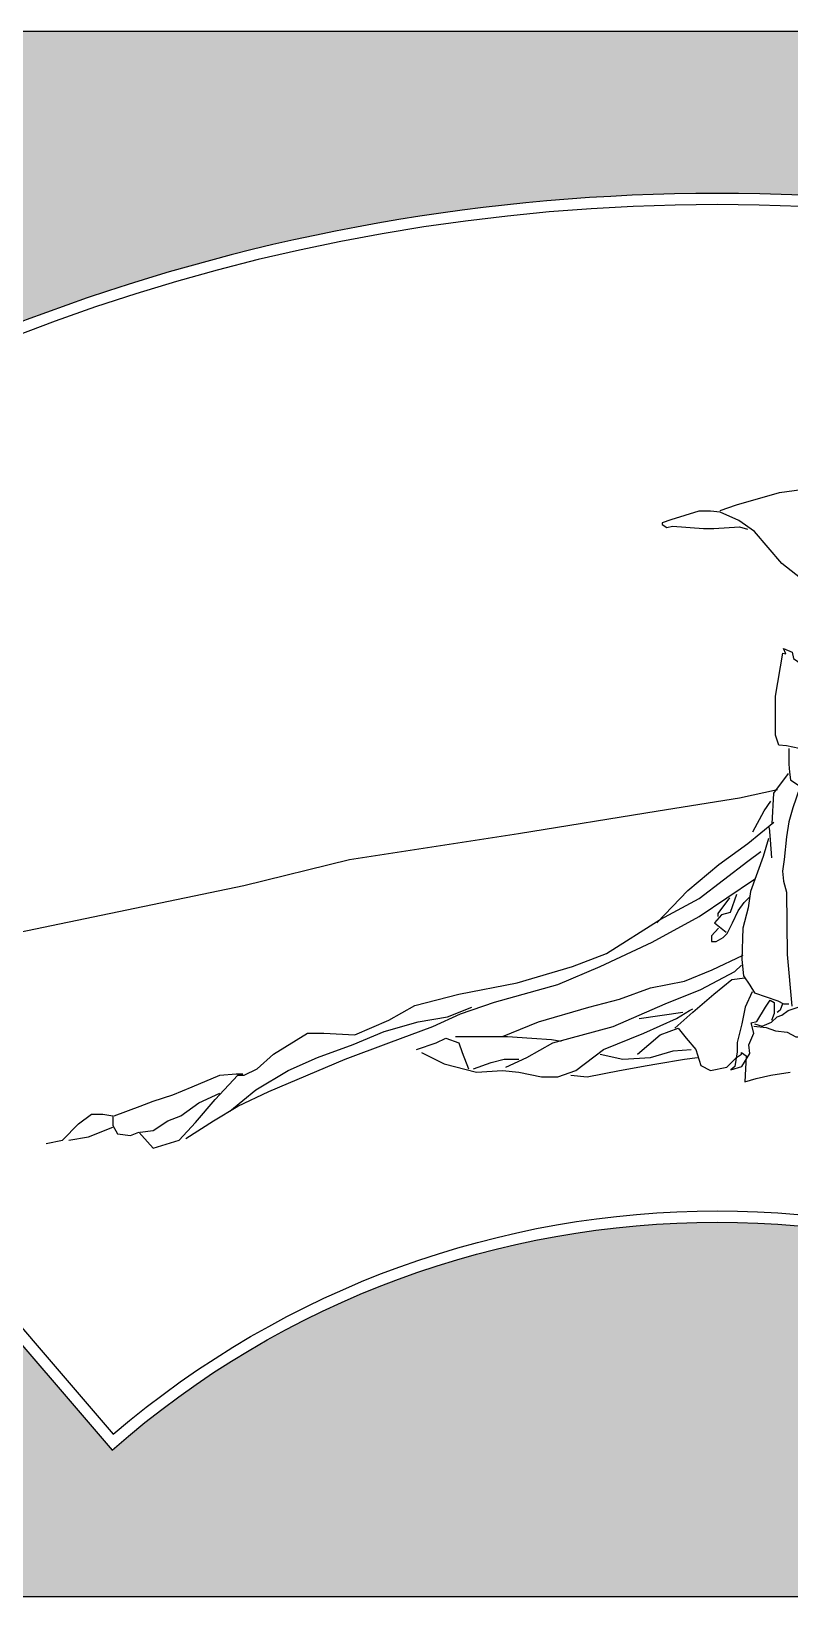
# Model space of a CAD drawing. Header units: millimetres. Extents: x 553 to 2413, y 347 to 1087.
# Drawn here: x 1180 to 1519, y 370 to 1070 of the extents above; entities that cross this region are included whole.
import ezdxf

# ---------------------------------------------------------------- set-up
doc = ezdxf.new("R2010")
doc.units = ezdxf.units.MM
for name, color, linetype in [('3', 3, 'Continuous'), ('4', 4, 'Continuous'), ('7', 7, 'Continuous'), ('BH', 3, 'Continuous')]:
    doc.layers.add(name, color=color, linetype=linetype)

# ---------------------------------------------------------------- blocks, each defined once
blk = doc.blocks.new('A$C4AE7143D')
at = {"layer": 'BH'}
h = blk.add_hatch(dxfattribs=at)
h.set_pattern_fill('ESCHER', color=256, scale=50, style=0)
h.set_pattern_definition([(59.99999999999999, (-633.880262494079, -419.952057829667), (-59.99999997655987, -1.353315237651032e-08), [55.00000000000001, -5]), (180, (-633.880262494079, -419.952057829667), (29.99999999999999, -51.9615242), [55.00000000000001, -5]), (300.0000000000001, (-633.880262494079, -419.952057829667), (59.99999997655987, -1.353315237651032e-08), [55.00000000000001, -5]), (59.99999999999999, (-628.880262494079, -419.952057829667), (-59.99999997655987, -1.353315237651032e-08), [10, -50]), (300.0000000000001, (-628.880262494079, -419.952057829667), (59.99999997655987, -1.353315237651032e-08), [10, -50]), (59.99999999999999, (-636.380262494079, -415.621930829667), (-59.99999997655987, -1.353315237651032e-08), [10, -50]), (180, (-636.380262494079, -415.621930829667), (29.99999999999999, -51.9615242), [10, -50]), (300.0000000000001, (-636.380262494079, -424.282184829667), (59.99999997655987, -1.353315237651032e-08), [10, -50]), (180, (-636.380262494079, -424.282184829667), (29.99999999999999, -51.9615242), [10, -50]), (59.99999999999999, (-653.880262494079, -419.952057829667), (-59.99999997655987, -1.353315237651032e-08), [10, -50]), (300.0000000000001, (-653.880262494079, -419.952057829667), (59.99999997655987, -1.353315237651032e-08), [10, -50]), (59.99999999999999, (-623.880262494079, -437.272565879667), (-59.99999997655987, -1.353315237651032e-08), [10, -50]), (180, (-623.880262494079, -437.272565879667), (29.99999999999999, -51.9615242), [10, -50]), (300.0000000000001, (-623.880262494079, -402.631549779667), (59.99999997655987, -1.353315237651032e-08), [10, -50]), (180, (-623.880262494079, -402.631549779667), (29.99999999999999, -51.9615242), [10, -50]), (0, (-623.880262494079, -411.291803779667), (-30, 51.9615242), [35, -25]), (0, (-623.880262494079, -428.6123118796669), (-30, 51.9615242), [35, -25]), (120, (-631.380262494079, -406.961676779667), (-59.99999997655987, 1.353317458097081e-08), [34.99999999999998, -24.99999999999999]), (120, (-646.380262494079, -415.621930829667), (-59.99999997655987, 1.353317458097081e-08), [34.99999999999998, -24.99999999999999]), (240, (-646.380262494079, -424.282184829667), (29.99999997655985, -51.96152421353317), [35, -25]), (240, (-631.380262494079, -432.942438879667), (29.99999997655985, -51.96152421353317), [35, -25])])
edge = h.paths.add_edge_path(flags=16)
edge.add_arc((933.2072059118464, -219.8797746414992), 409.8662078151127, 48.69815733620368, 131.3018426637964, ccw=False)
edge.add_line((1203.729489376032, 88.02930683883562), (1503.113609899667, 437.2913675979599))
edge.add_arc((933.2072059118464, -219.8797746414984), 869.8662078151118, 49.06779322795388, 130.9322067720461)
edge.add_line((363.300801924026, 437.2913675979602), (662.68492244766, 88.02930683883574))
h.paths.add_polyline_path([(1830.000001249088, 722.4938270611856), (1830.000001249088, 22.49382706118558), (30.0000012490882, 22.49382706118558), (30.0000012490882, 722.4938270611856)])
at = {"layer": '3'}
for points in [[(934.4571640121803, 508.2279396166674), (941.7971179848264, 510.6718938630599), (961.0208123134389, 516.2580754242607), (970.807417610301, 517.654620068029), (975.3511986409867, 520.4477108486293), (983.0406769076944, 520.7968473828374), (990.3806308803414, 521.4951204512533), (1013.449060327833, 525.3356193414141), (1035.11940598066, 528.4778466562224), (1043.158403188797, 529.5252547657826), (1048.051705837228, 529.1761182315747)], [(987.5844579383811, 470.8703558384935), (982.6911552899492, 473.6634451260303), (976.7492851119669, 474.0125816602382), (974.6521554054962, 474.7108547286541), (962.0693771666738, 484.4866717142237), (949.8361178692794, 498.8012591653061), (942.8456855143786, 503.6891676580907), (934.4571640121803, 507.5296680413153), (930.2629045992398, 507.8788045755232), (925.0200803330636, 507.8788045755232), (912.4372994179248, 504.0383041922988), (908.5925616227287, 502.6417595485304), (908.5925616227287, 501.9434864801145), (910.6896913291994, 500.546941836346), (913.1363426534144, 501.2452134116984), (927.1172100395343, 500.1978053021381), (931.66099107022, 500.1978053021381), (943.1952071321239, 500.8960783705542), (946.6904233095747, 499.8486687679301)], [(513.9283286503605, 284.0006293896291), (553.8697818504534, 302.1358169660939), (617.049897032729, 318.82019167984), (721.62388262276, 340.5824188554574), (768.8274191930823, 352.1889396188611), (844.3530739702801, 363.7954603822648), (906.8069818827662, 373.9511653060074), (943.1173933977443, 379.7544256877092), (960.1574571895262, 383.4739529323301)], [(941.7966568372676, 336.4511447581265), (939.0004828352276, 328.421009431024), (935.1557435824234, 327.373600540031), (932.0100504982129, 323.8822365777407), (937.2528740839534, 319.6926010137694)], [(933.7576565814034, 321.4382829949145), (930.6119634971938, 317.9469205210953), (930.6119634971938, 315.5029654497978), (932.7090939987238, 315.5029654497978), (935.8547870829334, 317.248647430943), (937.6023958342084, 318.9943294120882), (940.0490480859926, 323.8822365777407), (942.4957003377776, 329.1192825211764), (945.2918716717322, 332.959780795836), (947.7385239235173, 335.4037358671335)], [(938.6509610849726, 335.0545985778218), (933.4081348311483, 328.0718736301835), (933.4081348311483, 326.675327449879)], [(962.4184347661403, 287.5720611938311), (961.3698695153762, 284.7789703216931), (959.9717825143562, 283.7315614307001)], [(898.2768192696612, 281.0300844714457), (917.884442234812, 283.9317146622965)], [(880.8478207819608, 265.0711191660012), (891.0147358994309, 262.8948954065096), (903.3602781624386, 263.6203033263403), (913.5271932799087, 266.521933517191), (921.5154839199276, 267.2473414370216)], [(824.2035790320406, 258.5424508644689), (832.1918696720604, 261.4440810553198), (838.0015358346263, 262.8948954065096), (844.5374092669826, 262.8948954065096)]]:
    blk.add_lwpolyline(points, dxfattribs=at)
at = {"layer": '4'}
blk.add_lwpolyline([(1830.000001249088, 722.4938270611856), (1830.000001249088, 22.49382706118558), (30.0000012490882, 22.49382706118558), (30.0000012490882, 722.4938270611856)], close=True, dxfattribs=at)
at = {"layer": '7'}
for points in [[(662.68492244766, 88.02930683883574, -0.3768899368627258), (1203.729489376032, 88.02930683883574), (1503.113609899667, 437.2913675979599, 0.3732105203369479), (363.300801924026, 437.2913675979599)], [(663.2072059118464, 95.10271754956216, -0.3699396874964852), (1203.207205911845, 95.10271754956216), (1496.072707394548, 436.7601454525498, 0.3699396874964852), (370.3417044291436, 436.7601454525498)]]:
    blk.add_lwpolyline(points, format="xyb", close=True, dxfattribs=at)
for points in [[(979.5961770592821, 394.1738458977632), (969.8095680521437, 401.8548439355537), (964.2172227161491, 402.9022528265466), (960.7220052135999, 403.2513901158584), (959.3239182125799, 407.7901614806703), (959.3239182125799, 425.2469768267083), (962.469613964875, 444.4494741538917), (963.867700965895, 444.1003368645801), (962.81913571513, 446.5442919358775), (966.6638749679341, 444.7986099547322), (967.3629184684432, 442.0055190825943), (977.848568308008, 434.6736568456441), (990.0818268988469, 428.0400676988464), (1009.655039576955, 420.0099323717442), (1039.364380344372, 416.518569897925), (1050.549073684446, 415.8202968077726)], [(965.2146087681804, 401.7396332889955), (965.2146087681804, 394.7569068528861), (965.5641305184354, 391.265544379067), (965.9136522686895, 387.7741819052479), (970.107910603665, 384.9810910331098), (981.2926039437389, 380.4423181798267), (994.2249060350869, 381.1405912699788), (1005.060077624906, 382.5371359618124), (1010.652425628985, 386.3776357249433)], [(957.8258954349058, 368.0789916854442), (958.5521027046943, 381.8617347198684), (965.0879761370506, 390.566625292421)], [(949.1113948570137, 364.4519535747627), (954.194853749791, 373.8822520671461), (957.0996854970326, 378.2346980976581)], [(970.123510894302, 384.3238416972506), (966.9778151420069, 375.2462974791553), (965.2302090588173, 368.9618441331982), (964.1816438080514, 362.3282549864003), (963.1330785572873, 352.2033018773122), (962.4340350567772, 346.966257422348), (962.7835568070323, 342.4274845690647), (964.1816438080514, 337.5395774034123), (964.5311655583073, 309.6086731474455), (966.6126957691995, 286.5246523028384)], [(906.2651099096793, 323.82913090285), (920.0630667122641, 338.3372818571045), (933.8610235148499, 349.9438026205082), (946.9327703795616, 359.3741011128914), (958.5521027046943, 368.8043996052747)], [(956.4765650118061, 366.4768667960788), (956.8260867620611, 360.8906850518028), (957.5251302625711, 352.8605512131716)], [(956.1270432615511, 361.588958141955), (953.6803936778515, 353.5588228148528), (948.0880456737723, 337.8476894499598), (947.0394804230073, 330.5158272130097), (944.5928281712222, 321.4382829949145), (944.2433064209672, 307.4728316111668), (944.9423499214772, 300.1409678857456), (947.7385239235173, 295.951332321774), (949.8356544250473, 292.4599698479549), (960.3213042646103, 288.9686073741359), (962.7679565163953, 287.5720611938311), (965.2146087681804, 287.5720611938311)], [(633.2108136094685, 225.1737029254479), (640.4728969796979, 226.6245187651089), (647.7349803499274, 233.8785934980006), (653.5446465124942, 238.2310395285124), (658.6281027371879, 238.2310395285124), (662.9853516920912, 237.5056316086821), (662.9853516920912, 233.15318557817), (665.1639761695433, 229.5261489559597), (670.9736423321101, 228.8007410361292), (674.6046840172248, 230.2515553873191), (676.0571012248874, 228.8007410361292), (681.1405574495802, 222.9974806544274), (692.7598897747139, 226.6245187651089), (700.0219731449433, 234.604001417831), (708.7364710547508, 244.7597078300449), (718.9033861722219, 255.6408206736178), (721.8082179194625, 255.6408206736178), (727.6178840820285, 258.5424508644689), (734.8799674522588, 265.0711191660012), (750.1303387944217, 274.5014161699133), (757.3924221646521, 274.5014161699133), (771.1903789672369, 273.776009738554), (786.4407529774844, 280.3046780400862), (798.0600826345335, 286.8333448531475), (817.6677055996861, 291.9111988034899), (843.8112019971932, 296.9890512653612), (868.5022811870385, 304.2431259982529), (883.752655197286, 310.0463878684259), (907.7175271173419, 325.2799452540398), (925.1465229369569, 334.710243746423), (946.9327703795616, 351.3946184601692), (952.7424365421284, 355.7470630022099)], [(695.6647215219546, 227.3499251964682), (708.0102637849614, 235.3294093376616), (718.9033861722219, 241.8580761507226), (732.7013429748067, 248.3867444522552), (766.8331300123336, 262.8948954065096), (786.4407529774844, 270.1489716278725), (806.0483732745524, 277.4030478492355), (818.3939128694747, 283.2063082309373), (833.644286879723, 288.2841606928085), (861.9664077546822, 296.2636433455307), (880.8478207819608, 304.2431259982529), (904.0864854322281, 315.1242403302974), (925.1465229369569, 326.7307610937009), (949.8376047948868, 343.4151343189758)], [(837.2753285648378, 273.0506018187236), (853.2519098448747, 279.5792701202558), (875.764364557268, 286.1079384217882), (889.5623213598528, 289.7349750439984), (903.3602781624386, 294.8128289943409), (918.6106495046015, 297.7144591851917), (930.9561890995246, 302.7923116470631), (944.7541459021095, 309.3209799485956)], [(838.7277431044158, 259.2678587842994), (848.1684509520974, 263.6203033263403), (859.7877832772301, 270.1489716278725), (886.6574869445276, 277.4030478492355), (909.896151594794, 287.5587527729779), (925.872732874831, 294.0874210745104), (941.1231042169948, 302.0669037272326), (944.02793863232, 304.9685339180835)], [(914.2534005496982, 276.6776399294048), (922.2416911897162, 283.9317146622965), (931.6823990373978, 291.9111988034899), (939.6706896774167, 298.4398656165511), (945.4803558399835, 299.1652735363817)], [(948.7953789131243, 293.0264447686784), (945.6496831608292, 286.0437183325689), (944.2515961598101, 278.7118560956189), (942.1544656582801, 270.332584967676), (942.1544656582801, 266.1429494037045), (941.105900407515, 259.5093587684355), (939.35829165624, 258.1128140766021), (944.2515961598101, 259.5093587684355), (947.7468136623593, 265.4446763135522), (947.3972919121043, 269.2851760766831), (949.4944224136343, 274.5222205316472), (948.4458571628693, 279.0609918964594), (950.8925067465689, 279.7592649866117), (954.737245999373, 286.0437183325689), (956.8343765009031, 289.1859450055476), (958.5819852521781, 288.1385361145547), (958.5819852521781, 283.2506274604309), (957.5334200014131, 280.1084007874523)], [(715.2723444871071, 239.6818538797024), (726.8916768122399, 249.1121523720856), (741.4158408846142, 257.8170429446384), (754.4875904174105, 263.6203033263403), (770.4641716974475, 269.4235637080421), (784.2621258319487, 275.2268240897438), (799.5124998421961, 279.5792701202558), (812.5842493749933, 281.7554923912762), (823.477371762252, 286.1079384217882)], [(800.9649170498597, 265.7965255973606), (811.1318321673298, 260.7186731354893), (825.6559962397041, 257.0916350248078), (837.2753285648378, 257.8170429446384), (844.5374092669826, 257.0916350248078), (854.7043243844528, 254.9154127537875), (861.9664077546822, 254.9154127537875), (869.9546983947012, 257.8170429446384), (882.3002379896234, 267.2473414370216), (900.4554437471124, 274.5014161699133), (914.9796078194868, 281.0300844714457), (920.7892739820536, 284.6571225821272), (922.2416911897162, 285.3825305019575)], [(949.8439441638893, 278.7118560956189), (953.3391589983539, 277.664447204626), (957.5334200014131, 279.4101291857711), (959.9800722531982, 281.8540827685973), (962.0772000866427, 282.5523558587497), (964.8733740886819, 284.6471736407356), (969.417156841997, 286.0437183325689), (971.5142873435261, 284.9963094415759), (975.0095021779907, 284.2980363514239), (976.7571109292658, 284.9963094415759), (980.2523284318158, 285.3454452424165), (984.4465867667905, 283.9489005505832), (987.5922825190846, 281.5049469677568), (990.3884565211247, 280.8066738776047), (993.1846305231638, 278.7118560956189), (997.3788888581394, 277.664447204626), (1001.223628110944, 277.3153114037855)], [(816.2152883920226, 273.0506018187236), (824.2035790320406, 273.0506018187236), (839.4539530422899, 273.0506018187236), (850.3470754295495, 272.325193898893), (859.0615760074415, 271.5997859790623), (863.4188249623458, 270.874379547703)], [(897.5506119998718, 265.0711191660012), (907.7175271173419, 273.776009738554), (915.7058177573608, 276.6776399294048), (919.3368594424755, 272.325193898893), (923.6941083973798, 267.2473414370216), (925.872732874831, 259.9932652156588), (930.2299818297352, 257.8170429446384), (937.4920651999646, 259.2678587842994), (941.8493141548688, 263.6203033263403), (944.02793863232, 265.0711191660012), (944.02793863232, 265.7965255973606), (946.2065631097721, 264.3457112461706), (945.4803558399835, 252.7391904827671), (950.5638120646763, 254.1900048339569), (957.0996854970326, 255.6408206736178), (965.8141860749238, 257.0916350248078)], [(949.4944224136343, 277.664447204626), (955.086767749628, 276.9661741144737), (959.2810287526881, 275.5696294226402), (964.5238523384278, 274.8713563324879), (968.368591591232, 272.7765385505022), (973.6114151769716, 272.7765385505022), (979.9028066815608, 272.4274027496617), (983.747545934365, 273.4748116406547), (986.5437172683196, 273.8239474414952), (987.5922825190846, 273.8239474414952), (988.9903695201047, 273.8239474414952), (995.6312827749489, 273.1256743513427), (997.7284106083944, 272.7765385505022), (1001.223628110944, 272.7765385505022), (1011.359756200252, 271.7291296595093)], [(798.7862925724075, 267.2473414370216), (807.500790482215, 270.1489716278725), (811.8580394371193, 272.325193898893), (817.6677055996861, 270.1489716278725), (819.1201228073478, 265.7965255973606), (822.0249545545894, 258.5424508644689)], [(867.776073917249, 255.6408206736178), (875.0381572874785, 254.9154127537875), (889.5623213598528, 257.8170429446384), (901.907860954776, 259.9932652156588), (906.2651099096793, 260.7186731354893), (918.6106495046015, 262.8948954065096), (924.4203156671683, 263.6203033263403)], [(663.7115616299652, 237.5056316086821), (675.3308912870143, 241.8580761507226), (681.1405574495802, 244.0342999102143), (689.8550580274723, 246.9359301010652), (698.5695559372807, 250.5629682117466), (710.9150955322029, 255.6408206736178), (718.1771789024324, 256.3662285934486), (721.0820106496731, 256.3662285934486)], [(675.3308912870143, 230.2515553873191), (681.1405574495802, 230.9769633071495), (687.6764308819365, 235.3294093376616), (693.4860970445025, 237.5056316086821), (701.4743876845214, 243.3088919903837), (710.9150955322029, 247.6613380208958)], [(643.3777287269395, 226.6245187651089), (652.0922293048316, 228.0753331162987), (662.9853516920912, 232.4277791468107)]]:
    blk.add_lwpolyline(points, dxfattribs=at)

msp = doc.modelspace()

# ---------------------------------------------------------------- block references
msp.add_blockref('A$C4AE7143D', (553.0481250856856, 347.2115361109447))

doc.saveas('drawing.dxf')
